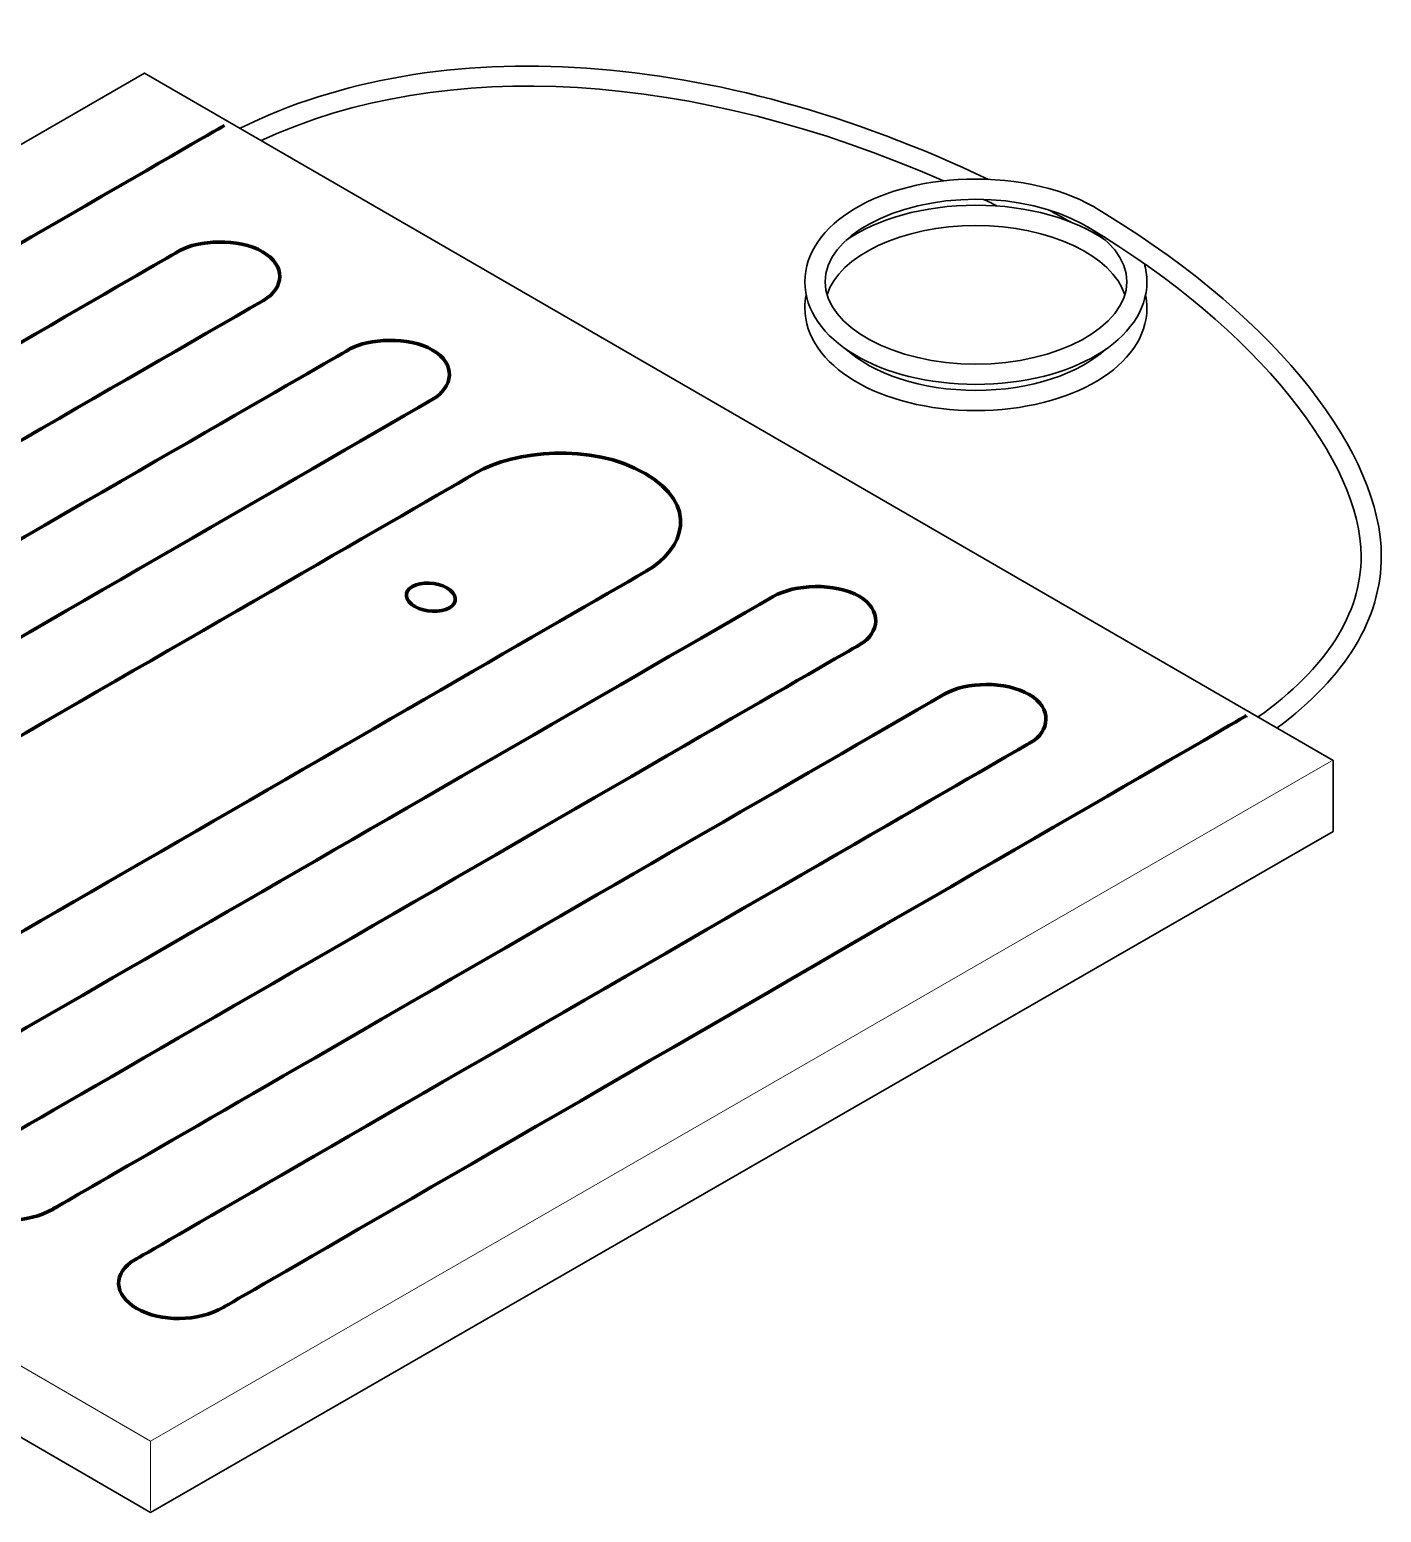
# Model space of a CAD drawing. Header units: millimetres. Extents: x 24747 to 137666, y -34589 to 43444.
# Drawn here: x 126789 to 127253, y 8051 to 8559 of the extents above; entities that cross this region are included whole.
import ezdxf

# ---------------------------------------------------------------- set-up
doc = ezdxf.new("R2010")
doc.units = ezdxf.units.MM
doc.header["$LTSCALE"] = 10
doc.layers.add('Livello 1', color=7, linetype='Continuous')

msp = doc.modelspace()

# ---------------------------------------------------------------- linework, layer by layer
at = {"layer": 'Livello 1', "color": 7, "lineweight": 35}
msp.add_lwpolyline([(126424.32501, 8310.79261), (126424.32501, 8286.23249), (126830.67534, 8050.52372), (127236.27943, 8284.08156), (127236.27943, 8308.43161), (126828.58712, 8544.15292), (126424.32501, 8310.79261)], dxfattribs=at)
at = {"layer": 'Livello 1', "color": 7, "lineweight": 9}
for points in [[(126424.32501, 8310.67974), (126830.67534, 8074.97096), (127235.63979, 8308.13374)], [(126830.65653, 8051.11319), (126830.65653, 8074.97096)]]:
    msp.add_lwpolyline(points, dxfattribs=at)
at = {"layer": 'Livello 1', "color": 7, "lineweight": 30}
for points in [[(126861.36898, 8525.19896), (126929.61574, 8559.02523), (127024.44659, 8552.25015), (127118.05491, 8507.67758)], [(127102.63261, 8507.15831), (127016.96988, 8544.8318), (126931.58635, 8550.20751), (126868.60569, 8521.01481)], [(127121.09304, 8498.53857), (127119.52812, 8499.31205), (127117.96275, 8500.07478), (127116.39709, 8500.82676)], [(127138.5976, 8497.27391), (127141.14617, 8495.90521), (127143.6923, 8494.50845), (127146.23544, 8493.08369)], [(127158.33314, 8495.69904), (127218.62509, 8459.05742), (127252.79201, 8412.84833), (127252.82842, 8378.5438)], [(127245.92412, 8378.53439), (127245.89949, 8410.29156), (127211.00721, 8456.29628), (127152.06388, 8491.41862)], [(127210.56752, 8323.29783), (127234.0668, 8340.14237), (127245.93998, 8358.67664), (127245.92412, 8378.53439)], [(127252.82842, 8378.5438), (127252.84384, 8357.07541), (127240.84527, 8337.28359), (127217.09166, 8319.52567)]]:
    msp.add_open_spline(points, degree=3, dxfattribs=at)
at = {"layer": 'Livello 1', "color": 7, "lineweight": 70}
for points, knots in [([(127206.63671, 8323.76718), (127206.63671, 8323.76718), (126864.23111, 8125.80943), (126855.61485, 8120.82717), (126846.98604, 8115.84805), (126834.10554, 8115.73517), (126825.9596, 8120.44151), (126817.81365, 8125.14785), (126817.70704, 8132.75136), (126825.2886, 8137.12847), (126832.86389, 8141.50558), (127126.43772, 8311.00582), (127132.71493, 8314.62415), (127138.99214, 8318.24562), (127140.24005, 8326.28496), (127132.0753, 8330.98816), (127123.93562, 8335.69136), (127110.46565, 8335.41544), (127103.1412, 8331.18569), (127005.03242, 8274.54034), (126803.71659, 8158.31169), (126797.20736, 8154.54913), (126788.57855, 8149.57), (126775.71059, 8149.45399), (126767.54583, 8154.16033), (126759.40616, 8158.8698), (126759.29328, 8166.47645), (126766.87484, 8170.85042), (126774.4564, 8175.22754), (127068.03651, 8344.72464), (127074.30117, 8348.34297), (127080.59092, 8351.97384), (127081.82629, 8360.00378), (127073.68035, 8364.71011), (127065.52186, 8369.41645), (127051.58157, 8368.86147), (127044.25712, 8364.63486), (126945.97902, 8307.8923), (126745.29656, 8192.02424), (126738.7936, 8188.27422), (126730.16479, 8183.29196), (126717.29683, 8183.17908), (126709.14461, 8187.88228), (126700.9924, 8192.58862), (126700.88579, 8200.1984), (126708.46108, 8204.57551), (126715.08319, 8208.39451), (126939.43217, 8337.92695), (127000.67412, 8373.28248), (127013.99359, 8380.98005), (127018.84729, 8396.06165), (127000.28532, 8406.78182), (126981.72335, 8417.50512), (126955.59237, 8414.70201), (126942.2729, 8407.01071), (126881.01841, 8371.64577), (126656.66943, 8242.11647), (126650.05359, 8238.30374), (126642.4783, 8233.92349), (126629.2968, 8233.98306), (126621.14458, 8238.68626), (126612.99237, 8243.3926), (126613.19304, 8250.82679), (126621.82184, 8255.80905), (126628.3248, 8259.56534), (126829.01354, 8375.42401), (126927.29164, 8432.16656), (126934.61609, 8436.39631), (126935.56927, 8444.44819), (126927.41706, 8449.15139), (126919.26484, 8453.86086), (126905.34963, 8453.13971), (126899.07243, 8449.5151), (126892.79522, 8445.89364), (126599.22766, 8276.39653), (126591.6461, 8272.02256), (126584.07081, 8267.64544), (126570.88931, 8267.70815), (126562.73709, 8272.41135), (126554.58488, 8277.11769), (126554.78555, 8284.54875), (126563.41435, 8289.53101), (126569.92358, 8293.29357), (126771.24569, 8409.52222), (126869.35447, 8466.16757), (126876.66638, 8470.39418), (126877.16178, 8478.16701), (126869.00956, 8482.87334), (126860.85735, 8487.58282), (126846.93587, 8486.86166), (126840.67121, 8483.24019), (126834.394, 8479.61873), (126540.82017, 8310.11535), (126533.23861, 8305.74137), (126525.66332, 8301.37053), (126512.47555, 8301.43011), (126504.3296, 8306.13331), (126496.17739, 8310.84278), (126496.37178, 8318.27697), (126505.00059, 8323.25296), (126513.62313, 8328.23522), (126856.02873, 8526.1961), (126856.02873, 8526.1961)], [0, 0, 0, 0, 1, 1, 1, 2, 2, 2, 3, 3, 3, 4, 4, 4, 5, 5, 5, 6, 6, 6, 7, 7, 7, 8, 8, 8, 9, 9, 9, 10, 10, 10, 11, 11, 11, 12, 12, 12, 13, 13, 13, 14, 14, 14, 15, 15, 15, 16, 16, 16, 17, 17, 17, 18, 18, 18, 19, 19, 19, 20, 20, 20, 21, 21, 21, 22, 22, 22, 23, 23, 23, 24, 24, 24, 25, 25, 25, 26, 26, 26, 27, 27, 27, 28, 28, 28, 29, 29, 29, 30, 30, 30, 31, 31, 31, 32, 32, 32, 33, 33, 33, 34, 34, 34, 34]), ([(126932.32093, 8367.57279), (126928.82174, 8369.59517), (126923.51653, 8369.80838), (126920.48767, 8368.05879), (126917.45254, 8366.30607), (126917.83507, 8363.24585), (126921.33425, 8361.23288), (126924.83343, 8359.20423), (126930.13237, 8358.98788), (126933.1675, 8360.73748), (126936.20891, 8362.4902), (126935.82011, 8365.55042), (126932.32093, 8367.57279)], [0, 0, 0, 0, 1, 1, 1, 2, 2, 2, 3, 3, 3, 4, 4, 4, 4])]:
    msp.add_open_spline(points, degree=3, knots=knots, dxfattribs=at)
at = {"layer": 'Livello 1', "color": 7, "lineweight": 30}
for points, knots in [([(127158.33314, 8495.69904), (127147.65407, 8503.13181), (127131.77911, 8507.76582), (127113.77044, 8507.76582), (127080.87938, 8507.76582), (127055.11838, 8492.30797), (127055.11838, 8472.57333), (127055.11838, 8452.83243), (127080.87938, 8437.37771), (127113.77044, 8437.37771), (127146.66149, 8437.37771), (127172.43503, 8452.83243), (127172.43503, 8472.57333), (127172.43503, 8474.7111), (127172.13259, 8476.79869), (127171.55143, 8478.82187)], [1.452474987, 1.452474987, 1.452474987, 1.452474987, 2, 2, 2, 3, 3, 3, 4, 4, 4, 5, 5, 5, 5.108325832, 5.108325832, 5.108325832, 5.108325832]), ([(127113.77044, 8500.86466), (127141.83287, 8500.86466), (127165.53073, 8487.90891), (127165.53073, 8472.57333), (127165.53073, 8457.23149), (127141.83287, 8444.2726), (127113.77044, 8444.2726), (127085.708, 8444.2726), (127062.01641, 8457.23149), (127062.01641, 8472.57333), (127062.01641, 8487.90891), (127085.708, 8500.86466), (127113.77044, 8500.86466)], [0, 0, 0, 0, 1, 1, 1, 2, 2, 2, 3, 3, 3, 4, 4, 4, 4]), ([(127158.37148, 8486.70181), (127147.69209, 8494.15138), (127131.80068, 8498.79838), (127113.77044, 8498.79838), (127095.73437, 8498.79838), (127079.84229, 8494.14838), (127069.16623, 8486.6946)], [1.451819321, 1.451819321, 1.451819321, 1.451819321, 2, 2, 2, 2.548357643, 2.548357643, 2.548357643, 2.548357643]), ([(127062.69742, 8468.08678), (127066.76146, 8481.3795), (127088.49274, 8491.89408), (127113.77044, 8491.89408), (127139.04813, 8491.89408), (127160.7845, 8481.3795), (127164.84954, 8468.08678)], [3.099233713, 3.099233713, 3.099233713, 3.099233713, 4, 4, 4, 4.900766288, 4.900766288, 4.900766288, 4.900766288]), ([(127055.56959, 8468.08712), (127055.27163, 8466.62115), (127055.11838, 8465.12465), (127055.11838, 8463.60276), (127055.11838, 8443.86499), (127080.87938, 8428.40087), (127113.77044, 8428.40087), (127146.66149, 8428.40087), (127172.43503, 8443.86499), (127172.43503, 8463.60276), (127172.43503, 8465.12465), (127172.28171, 8466.62115), (127171.98361, 8468.08712)], [2.922870242, 2.922870242, 2.922870242, 2.922870242, 3, 3, 3, 4, 4, 4, 5, 5, 5, 5.077129758, 5.077129758, 5.077129758, 5.077129758]), ([(127158.37762, 8449.47473), (127149.28424, 8441.07426), (127132.49939, 8435.30203), (127113.77044, 8435.30203), (127095.03613, 8435.30203), (127078.24983, 8441.07756), (127069.16011, 8449.48193)], [1.332597044, 1.332597044, 1.332597044, 1.332597044, 2, 2, 2, 2.667593728, 2.667593728, 2.667593728, 2.667593728])]:
    msp.add_open_spline(points, degree=3, knots=knots, dxfattribs=at)

doc.saveas('drawing.dxf')
